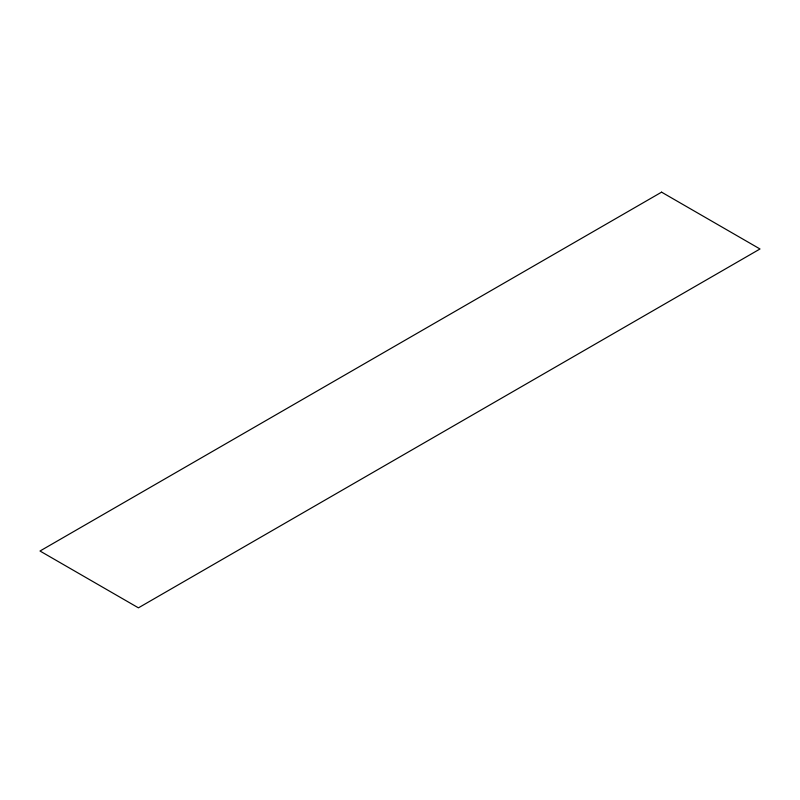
<?xml version="1.0" encoding="UTF-8"?>
<svg xmlns="http://www.w3.org/2000/svg" width="800" height="800" viewBox="0 0 800 800"><rect width="100%" height="100%" fill="white"/><g stroke="black" fill="none" stroke-linecap="round" stroke-linejoin="round"><path stroke-width="1.2" d="M661.58 192.16L40 551.02L138.42 607.84L760 248.98L661.58 192.16"/></g></svg>
